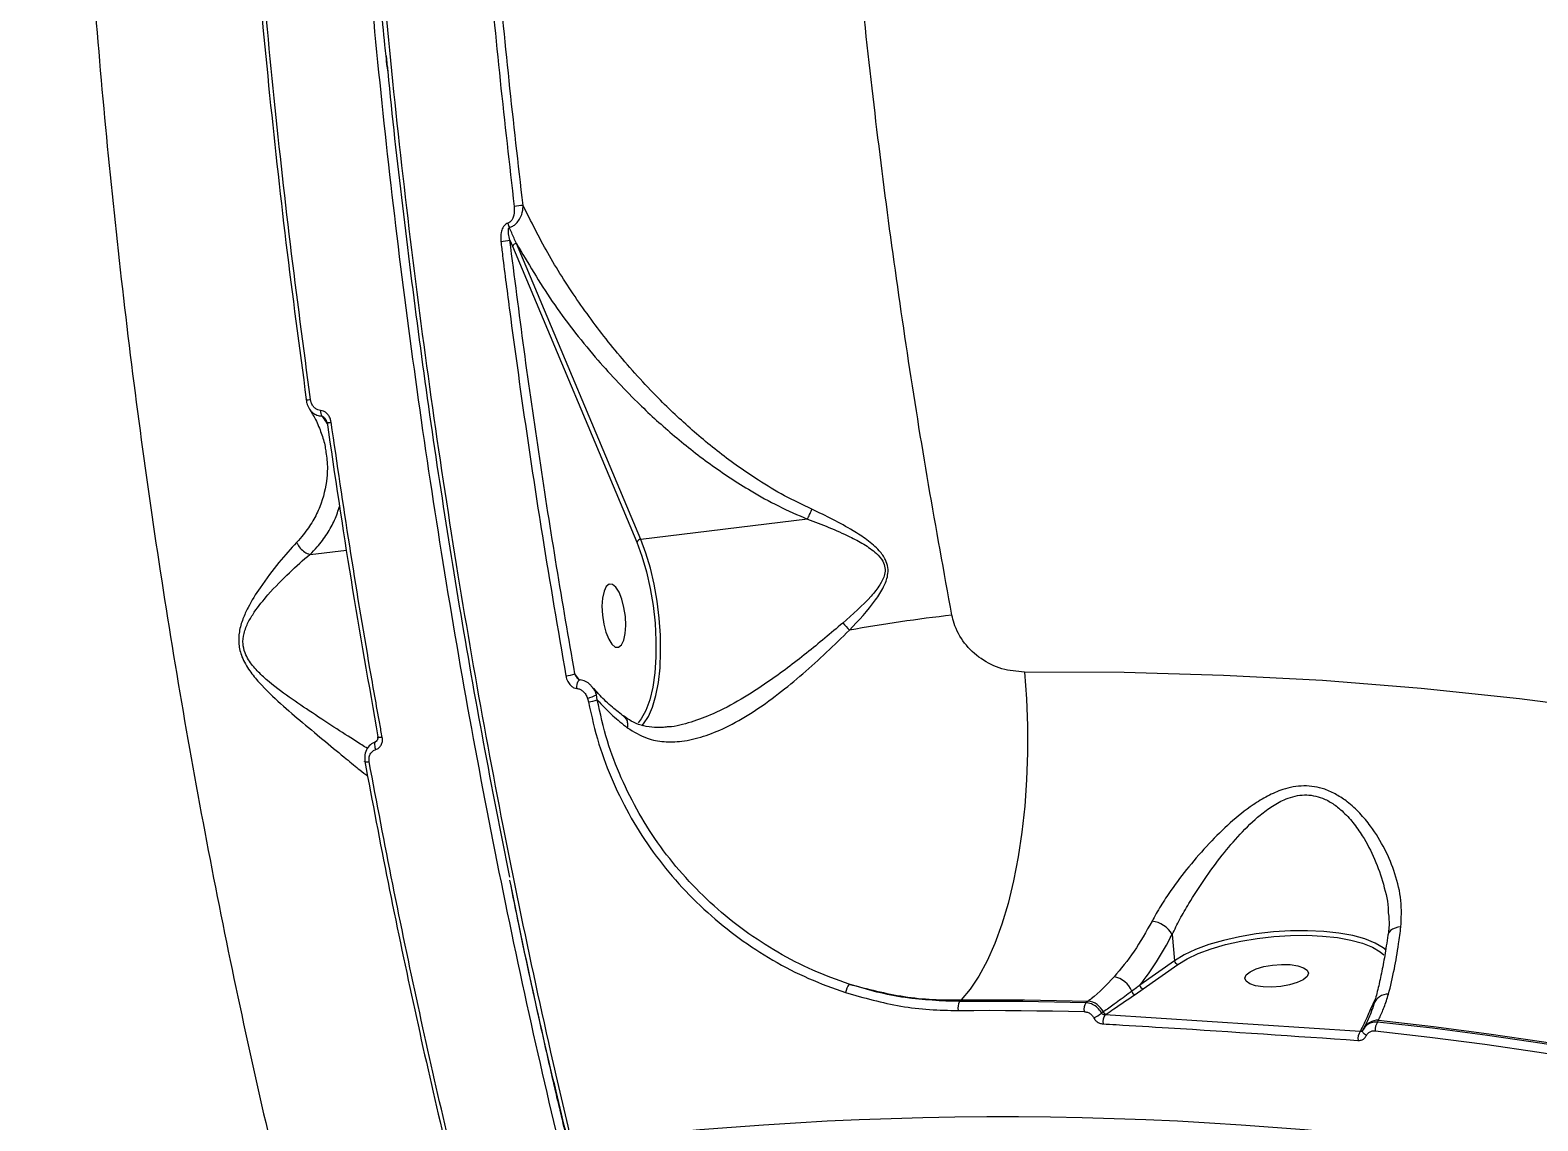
# Model space of a CAD drawing. Header units: millimetres. Extents: x -6879 to 7341, y -8047 to 7187.
# Drawn here: x -617.4 to -404.7, y 3575.2 to 3729 of the extents above; entities that cross this region are included whole.
import ezdxf

# ---------------------------------------------------------------- set-up
doc = ezdxf.new("R2010")
doc.units = ezdxf.units.MM
for name, color, linetype in [('DIKOM_ОБЪЕКТ', 7, 'Continuous'), ('DIKOM_РАЗМЕР_ЗОНА', 7, 'Continuous'), ('DIKOM_РАЗМЕР_ОБЪЕКТА', 7, 'Continuous')]:
    doc.layers.add(name, color=color, linetype=linetype)
doc.styles.add('style1', font='arial.ttf', dxfattribs={"width": 0.8})
doc.dimstyles.new('1-50', dxfattribs={"dimtxt": 300, "dimasz": 200, "dimexe": 100, "dimexo": 0, "dimgap": 100, "dimtad": 0, "dimdec": 0, "dimtxsty": 'style1', "dimcen": 0, "dimclrd": 7, "dimclre": 7, "dimadec": 1, "dimazin": 2, "dimtfac": 1, "dimtdec": 0, "dimtmove": 1, "dimatfit": 3, "dimfxl": 0, "dimlwd": 25, "dimlwe": 18, "dimarcsym": 0})

# ---------------------------------------------------------------- blocks, each defined once
blk = doc.blocks.new('*D20')
at = {"layer": 'Defpoints', "color": 0, "transparency": 16777216}
for p in [(-335.47, 4138.44), (-5198.79, -5966.88), (-1568.13, -5966.88)]:
    blk.add_point(p, dxfattribs=at)
at = {"layer": 'DIKOM_РАЗМЕР_ОБЪЕКТА', "color": 7, "lineweight": 18, "transparency": 16777216}
for p, q in [((-335.47, 4138.44), (-5298.79, 4138.44)), ((-1568.13, -5966.88), (-5298.79, -5966.88))]:
    blk.add_line(p, q, dxfattribs=at)
at = {"layer": 'DIKOM_РАЗМЕР_ОБЪЕКТА', "color": 7, "lineweight": 25, "transparency": 16777216}
for p, q in [((-5198.79, 3938.44), (-5198.79, -81.84)), ((-5198.79, -5766.88), (-5198.79, -1161.62))]:
    blk.add_line(p, q, dxfattribs=at)
at = {"layer": 'DIKOM_РАЗМЕР_ОБЪЕКТА', "color": 7, "transparency": 16777216}
for points in [[(-5232.12, 3938.44), (-5165.46, 3938.44), (-5198.79, 4138.44)], [(-5232.12, -5766.88), (-5165.46, -5766.88), (-5198.79, -5966.88)]]:
    blk.add_solid(points, dxfattribs=at)
at = {"layer": 'DIKOM_РАЗМЕР_ОБЪЕКТА', "color": 0, "transparency": 16777216, "insert": (-5198.79, -621.73), "char_height": 300, "attachment_point": 5, "rotation": 90, "style": 'style1'}
blk.add_mtext('10100', dxfattribs=at)
blk = doc.blocks.new('*D19')
at = {"layer": 'Defpoints', "color": 0, "transparency": 16777216}
for p in [(5624.04, 6094.27), (-4435.35, 2864.29), (5624.04, -2640.11)]:
    blk.add_point(p, dxfattribs=at)
at = {"layer": 'DIKOM_РАЗМЕР_ОБЪЕКТА', "color": 7, "lineweight": 18, "transparency": 16777216}
for p, q in [((-4435.35, 2864.29), (-4435.35, 6194.27)), ((5624.04, -2640.11), (5624.04, 6194.27))]:
    blk.add_line(p, q, dxfattribs=at)
at = {"layer": 'DIKOM_РАЗМЕР_ОБЪЕКТА', "color": 7, "lineweight": 25, "transparency": 16777216}
for p, q in [((-4235.35, 6094.27), (2113.67, 6094.27)), ((5424.04, 6094.27), (3193.46, 6094.27))]:
    blk.add_line(p, q, dxfattribs=at)
at = {"layer": 'DIKOM_РАЗМЕР_ОБЪЕКТА', "color": 7, "transparency": 16777216}
for points in [[(-4235.35, 6127.6), (-4235.35, 6060.94), (-4435.35, 6094.27)], [(5424.04, 6127.6), (5424.04, 6060.94), (5624.04, 6094.27)]]:
    blk.add_solid(points, dxfattribs=at)
at = {"layer": 'DIKOM_РАЗМЕР_ОБЪЕКТА', "color": 0, "transparency": 16777216, "insert": (2653.56, 6094.27), "char_height": 300, "attachment_point": 5, "style": 'style1'}
blk.add_mtext('10100', dxfattribs=at)
blk = doc.blocks.new('*D18')
at = {"layer": 'Defpoints', "color": 0, "transparency": 16777216}
for p in [(-342.29, 5666.7), (-6681.79, -8047.27), (-1651.48, -8047.27)]:
    blk.add_point(p, dxfattribs=at)
at = {"layer": 'DIKOM_РАЗМЕР_ЗОНА', "color": 7, "lineweight": 18, "transparency": 16777216}
for p, q in [((-342.29, 5666.7), (-6781.79, 5666.7)), ((-1651.48, -8047.27), (-6781.79, -8047.27))]:
    blk.add_line(p, q, dxfattribs=at)
at = {"layer": 'DIKOM_РАЗМЕР_ЗОНА', "color": 7, "lineweight": 25, "transparency": 16777216}
for p, q in [((-6681.79, 5466.7), (-6681.79, -340.84)), ((-6681.79, -7847.27), (-6681.79, -1420.62))]:
    blk.add_line(p, q, dxfattribs=at)
at = {"layer": 'DIKOM_РАЗМЕР_ЗОНА', "color": 7, "transparency": 16777216}
for points in [[(-6715.12, 5466.7), (-6648.46, 5466.7), (-6681.79, 5666.7)], [(-6715.12, -7847.27), (-6648.46, -7847.27), (-6681.79, -8047.27)]]:
    blk.add_solid(points, dxfattribs=at)
at = {"layer": 'DIKOM_РАЗМЕР_ЗОНА', "color": 0, "transparency": 16777216, "insert": (-6681.79, -880.73), "char_height": 300, "attachment_point": 5, "rotation": 90, "style": 'style1'}
blk.add_mtext('13700', dxfattribs=at)
blk = doc.blocks.new('*D17')
at = {"layer": 'Defpoints', "color": 0, "transparency": 16777216}
for p in [(-5935.35, 6990.27), (-5935.35, 998.27), (7340.79, -2830.86)]:
    blk.add_point(p, dxfattribs=at)
at = {"layer": 'DIKOM_РАЗМЕР_ЗОНА', "color": 7, "lineweight": 18, "transparency": 16777216}
for p, q in [((-5935.35, 998.27), (-5935.35, 7090.27)), ((7340.79, -2830.86), (7340.79, 7090.27))]:
    blk.add_line(p, q, dxfattribs=at)
at = {"layer": 'DIKOM_РАЗМЕР_ЗОНА', "color": 7, "lineweight": 25, "transparency": 16777216}
for p, q in [((-5735.35, 6990.27), (2016.67, 6990.27)), ((7140.79, 6990.27), (3096.46, 6990.27))]:
    blk.add_line(p, q, dxfattribs=at)
at = {"layer": 'DIKOM_РАЗМЕР_ЗОНА', "color": 7, "transparency": 16777216}
for points in [[(-5735.35, 7023.6), (-5735.35, 6956.94), (-5935.35, 6990.27)], [(7140.79, 7023.6), (7140.79, 6956.94), (7340.79, 6990.27)]]:
    blk.add_solid(points, dxfattribs=at)
at = {"layer": 'DIKOM_РАЗМЕР_ЗОНА', "color": 0, "transparency": 16777216, "insert": (2556.56, 6990.27), "char_height": 300, "attachment_point": 5, "style": 'style1'}
blk.add_mtext('13300', dxfattribs=at)

msp = doc.modelspace()

# ---------------------------------------------------------------- linework, layer by layer
at = {"layer": 'DIKOM_ОБЪЕКТ', "color": 7, "linetype": 'Continuous', "lineweight": 15}
for p, q in [((-566.95, 3723.28), (-567.14, 3725.37)), ((-549.71, 3699.37), (-549.36, 3698.54)), ((-549.36, 3698.54), (-531.82, 3656.8)), ((-531.25, 3657.18), (-548.79, 3698.92)), ((-507.74, 3660.03), (-531.25, 3657.18)), ((-577.91, 3655.04), (-572.77, 3655.66)), ((-539.88, 3637.33), (-540.54, 3638.23)), ((-539.89, 3637.35), (-539.87, 3637.35)), ((-538.75, 3634.75), (-538.62, 3634.26)), ((-537.39, 3634.56), (-537.51, 3635.27)), ((-456.26, 3601.45), (-455.93, 3597.75)), ((-455.93, 3597.75), (-460.82, 3594.3)), ((-460.34, 3593.78), (-455.45, 3597.23)), ((-461.5, 3592.99), (-460.34, 3593.78)), ((-486.26, 3591.98), (-486.06, 3592.21)), ((-468.12, 3592.05), (-468.44, 3591.82)), ((-427.96, 3591.63), (-428.33, 3590.82)), ((-427.62, 3592.32), (-427.96, 3591.63)), ((-465.98, 3590.52), (-466.23, 3590.34)), ((-465.74, 3590.09), (-465.56, 3590.21)), ((-429.73, 3587.76), (-465.74, 3590.09)), ((-427.28, 3589.1), (-427.16, 3589.34)), ((-429.71, 3587.81), (-429.73, 3587.76)), ((-429.27, 3588.13), (-429.34, 3587.98))]:
    msp.add_line(p, q, dxfattribs=at)
at = {"layer": 'DIKOM_ОБЪЕКТ', "color": 7, "linetype": 'Continuous', "lineweight": 15, "flags": 128}
for points in [[(-578.48, 3676.88), (-578.47, 3676.89), (-578.44, 3676.9)], [(-531.1, 3630.88), (-530.84, 3631.16), (-530.17, 3632.19), (-529.59, 3633.53), (-529.11, 3635.15), (-528.76, 3637.01), (-528.53, 3639.08), (-528.44, 3641.31), (-528.47, 3643.66), (-528.64, 3646.06), (-528.94, 3648.47), (-529.36, 3650.84), (-529.89, 3653.11), (-530.53, 3655.24), (-531.25, 3657.18)], [(-531.82, 3656.8), (-531.08, 3654.81), (-530.44, 3652.61), (-529.91, 3650.27), (-529.5, 3647.83), (-529.23, 3645.36), (-529.1, 3642.92), (-529.11, 3640.56), (-529.26, 3638.34), (-529.56, 3636.31), (-529.98, 3634.53), (-530.53, 3633.03), (-531.19, 3631.86), (-531.63, 3631.32)], [(-535.24, 3650.82), (-535.71, 3650.84), (-536.11, 3650.51), (-536.43, 3649.85), (-536.64, 3648.9), (-536.72, 3647.76), (-536.66, 3646.5), (-536.47, 3645.24), (-536.16, 3644.07), (-535.77, 3643.09), (-535.31, 3642.38), (-534.84, 3641.99), (-534.38, 3641.97), (-533.97, 3642.3), (-533.65, 3642.96), (-533.44, 3643.91), (-533.37, 3645.05), (-533.42, 3646.31), (-533.61, 3647.57), (-533.92, 3648.74), (-534.31, 3649.72), (-534.77, 3650.43), (-535.24, 3650.82)], [(-477.1, 3638.47), (-476.82, 3634.7), (-476.68, 3630.9), (-476.68, 3627.08), (-476.81, 3623.28), (-477.07, 3619.54), (-477.47, 3615.9), (-478, 3612.38), (-478.65, 3609.02), (-479.42, 3605.84), (-480.3, 3602.88), (-481.29, 3600.17), (-482.37, 3597.72), (-483.53, 3595.57), (-484.76, 3593.73), (-486.06, 3592.21)], [(-285.74, 3606.08), (-298.84, 3610.61), (-312.06, 3614.82), (-325.39, 3618.68), (-338.82, 3622.21), (-352.34, 3625.39), (-365.95, 3628.23), (-379.65, 3630.73), (-393.41, 3632.88), (-407.24, 3634.68), (-421.13, 3636.14), (-435.06, 3637.25), (-449.04, 3638), (-463.06, 3638.41), (-477.1, 3638.47)], [(-540.26, 3636.15), (-540.25, 3636.44), (-540.22, 3636.71), (-540.16, 3636.96), (-540.08, 3637.16), (-539.99, 3637.29), (-539.89, 3637.35), (-539.89, 3637.35)], [(-537.9, 3636.15), (-537.87, 3636.11), (-537.86, 3636.11)], [(-568.38, 3629.27), (-568.37, 3629.3), (-568.32, 3629.34)], [(-567.72, 3629.24), (-567.89, 3629.22), (-568.05, 3629.21), (-568.18, 3629.21), (-568.28, 3629.22), (-568.35, 3629.24), (-568.38, 3629.27), (-568.38, 3629.27)], [(-568.63, 3627.54), (-568.7, 3627.78), (-568.74, 3628.01), (-568.76, 3628.22), (-568.75, 3628.41), (-568.71, 3628.56), (-568.66, 3628.67), (-568.58, 3628.71)], [(-569.57, 3625.79), (-569.73, 3625.77), (-569.88, 3625.76), (-570.01, 3625.76), (-570.11, 3625.77), (-570.18, 3625.78), (-570.22, 3625.81), (-570.22, 3625.84), (-570.19, 3625.87)], [(-426.05, 3599.22), (-426.49, 3599.58), (-427.63, 3600.24), (-429.07, 3600.81), (-430.79, 3601.28), (-432.74, 3601.63), (-434.88, 3601.87), (-437.17, 3601.97), (-439.56, 3601.95), (-441.99, 3601.8), (-444.41, 3601.52), (-446.77, 3601.13), (-449.01, 3600.62), (-451.09, 3600.02), (-452.97, 3599.33), (-454.59, 3598.57), (-455.93, 3597.75)], [(-423.99, 3602.52), (-424.42, 3602.47), (-424.81, 3602.36), (-425.16, 3602.2), (-425.44, 3602), (-425.65, 3601.77), (-425.78, 3601.51), (-425.82, 3601.37)], [(-455.45, 3597.23), (-454.15, 3598.02), (-452.58, 3598.76), (-450.76, 3599.43), (-448.74, 3600.02), (-446.57, 3600.51), (-444.28, 3600.89), (-441.93, 3601.16), (-439.58, 3601.3), (-437.26, 3601.33), (-435.04, 3601.22), (-432.96, 3601), (-431.07, 3600.66), (-429.41, 3600.2), (-428.01, 3599.65), (-426.91, 3599.01), (-426.39, 3598.58)], [(-443.42, 3594.06), (-444.49, 3594.22), (-445.31, 3594.49), (-445.83, 3594.86), (-446, 3595.29), (-445.81, 3595.74), (-445.27, 3596.19), (-444.43, 3596.59), (-443.35, 3596.91), (-442.12, 3597.13), (-440.84, 3597.23), (-439.62, 3597.19), (-438.55, 3597.03), (-437.73, 3596.76), (-437.21, 3596.39), (-437.04, 3595.97), (-437.23, 3595.51), (-437.77, 3595.06), (-438.61, 3594.66), (-439.69, 3594.34), (-440.92, 3594.12), (-442.2, 3594.02), (-443.42, 3594.06)], [(-468.44, 3591.82), (-470.67, 3591.87), (-472.89, 3591.92), (-475.12, 3591.95), (-477.34, 3591.98), (-479.57, 3591.99), (-481.8, 3592), (-484.03, 3591.99), (-486.26, 3591.98)], [(-486.06, 3592.21), (-483.82, 3592.22), (-481.57, 3592.23), (-479.33, 3592.22), (-477.08, 3592.21), (-474.84, 3592.18), (-472.6, 3592.15), (-470.36, 3592.11), (-468.12, 3592.05)], [(-486.47, 3590.73), (-484.25, 3590.74), (-482.02, 3590.75), (-479.8, 3590.74), (-477.58, 3590.73), (-475.36, 3590.7), (-473.13, 3590.67), (-470.91, 3590.62), (-468.69, 3590.57)], [(-365.87, 3578.7), (-373.46, 3580.41), (-381.07, 3582), (-388.71, 3583.48), (-396.38, 3584.84), (-404.07, 3586.08), (-411.79, 3587.2), (-419.53, 3588.21), (-427.28, 3589.1)], [(-427.16, 3589.34), (-419.37, 3588.45), (-411.59, 3587.44), (-403.83, 3586.32), (-396.1, 3585.07), (-388.4, 3583.7), (-380.72, 3582.22), (-373.06, 3580.62), (-365.44, 3578.9)], [(-428.86, 3587.19), (-429, 3587.27), (-429.12, 3587.37), (-429.22, 3587.47), (-429.3, 3587.57), (-429.36, 3587.66), (-429.39, 3587.76), (-429.39, 3587.84), (-429.37, 3587.92)], [(-427.63, 3587.85), (-419.89, 3586.97), (-412.17, 3585.97), (-404.47, 3584.84), (-396.8, 3583.61), (-389.14, 3582.25), (-381.52, 3580.78), (-373.92, 3579.19), (-366.35, 3577.48)]]:
    msp.add_lwpolyline(points, dxfattribs=at)
at = {"layer": 'DIKOM_ОБЪЕКТ', "color": 7, "linetype": 'Continuous', "lineweight": 15}
for centre, radius, start, end in [((-536.02, 3597.77), 107.17, 96.3338, 97.0082), ((-547.62, 3702.36), 2.46, 193.8979, 208.8407), ((-567.49, 3836.37), 138.15, 276.8619, 277.3986), ((-548.74, 3698.24), 0.685, 94.3829, 154.0377), ((-578.32, 3679.19), 2.32, 266.1299, 282.0995), ((-574.74, 3675.29), 1.68, 177.8532, 205.2619), ((-575.36, 3675.39), 1.74, 262.8843, 284.2314), ((-531.2, 3656.5), 0.685, 94.3808, 154.0399), ((-457.45, 3391.63), 256.61, 96.6899, 99.9535), ((-485.1, 3660.92), 23.5, 221.3879, 224.7311), ((-542.2, 3642.29), 4.39, 275.096, 292.1698), ((-539.07, 3635.11), 1.57, 5.6145, 39.3635), ((-540.99, 3641.91), 7.5, 287.3597, 297.6199), ((-539.08, 3638.82), 4.58, 275.8523, 291.7229), ((-459.64, 3599.43), 3.94, 30.8856, 82.3101), ((-455.35, 3597.8), 0.578, 185.1592, 260.2289), ((-464.96, 3592.26), 3.23, 21.4225, 81.3173), ((-499.63, 3592.77), 2.77, 142.9441, 170.2212), ((-461.39, 3593.56), 0.58, 192.4403, 259.0105), ((-460.24, 3594.35), 0.578, 185.1884, 260.198), ((-425.83, 3590.92), 2.1, 87.5774, 160.8099), ((-484.75, 3591.08), 1.75, 149.1027, 191.5027), ((-466.96, 3590.87), 1.76, 147.3032, 189.7484), ((-468.48, 3589.29), 2.79, 26.2161, 82.5794), ((-428.34, 3591.31), 0.486, 271.1422, 305.7799), ((-470.14, 3595.84), 6.75, 294.5004, 305.3931), ((-464.22, 3589.09), 1.82, 146.5833, 187.8875), ((-465.48, 3590.77), 0.56, 206.1799, 260.877), ((-427.26, 3587.08), 2.27, 87.5809, 152.3582), ((-425.85, 3588.03), 1.79, 143.3361, 185.6355), ((-428.33, 3586.75), 1.73, 144.1019, 187.8687), ((-429.71, 3588.26), 0.454, 269.6147, 332.4366), ((-480.26, 3080.5), 495.21, 63.7507, 97.0349)]:
    msp.add_arc(centre, radius, start, end, dxfattribs=at)
for points, knots in [([(-489.08, 4127.55), (-490.59, 4126.66), (-494.65, 4124.25), (-501.09, 4119.29), (-508.29, 4112.38), (-515.29, 4104.17), (-522.04, 4094.64), (-528.51, 4083.81), (-534.57, 4071.9), (-540.2, 4058.98), (-545.4, 4045.14), (-550.25, 4030.15), (-554.73, 4014.02), (-558.81, 3996.78), (-562.4, 3978.8), (-565.49, 3960.16), (-568.1, 3940.97), (-570.27, 3920.89), (-571.98, 3899.98), (-573.2, 3878.27), (-573.9, 3856.51), (-574.11, 3834.8), (-573.87, 3813.23), (-573.18, 3791.2), (-572.02, 3768.75), (-570.39, 3745.95), (-568.3, 3722.98), (-565.74, 3699.93), (-562.71, 3676.84), (-559.21, 3653.67), (-555.22, 3630.47), (-550.74, 3607.33), (-545.89, 3584.77), (-540.67, 3562.84), (-535.12, 3541.59), (-529.16, 3520.69), (-522.79, 3500.2), (-516.01, 3480.25), (-509.41, 3462.33), (-504.99, 3451.4), (-503.03, 3446.56)], [0, 0, 0, 0, 0.015652, 0.042167, 0.068704, 0.09522, 0.122506, 0.149814, 0.177101, 0.203617, 0.230153, 0.256669, 0.283955, 0.311264, 0.33855, 0.365066, 0.391602, 0.418118, 0.445404, 0.472713, 0.499999, 0.52556, 0.55114, 0.576701, 0.602949, 0.629218, 0.655467, 0.681983, 0.708519, 0.735035, 0.762321, 0.78963, 0.816916, 0.843432, 0.869969, 0.896485, 0.923771, 0.951079, 0.978366, 1, 1, 1, 1]), ([(-486.98, 4127.96), (-487.92, 4127.43), (-490.17, 4126.19), (-493.64, 4123.87), (-497.39, 4121.07), (-501.06, 4117.96), (-504.66, 4114.56), (-508.18, 4110.88), (-511.62, 4106.9), (-514.98, 4102.63), (-518.28, 4098.06), (-521.49, 4093.21), (-524.64, 4088.06), (-527.71, 4082.61), (-530.71, 4076.86), (-533.63, 4070.83), (-536.46, 4064.55), (-539.19, 4058.03), (-541.81, 4051.28), (-544.33, 4044.3), (-546.74, 4037.09), (-549.05, 4029.65), (-551.27, 4021.97), (-553.38, 4014.05), (-555.4, 4005.89), (-557.31, 3997.49), (-559.13, 3988.85), (-560.85, 3979.97), (-562.45, 3970.9), (-563.95, 3961.67), (-565.32, 3952.29), (-566.58, 3942.77), (-567.72, 3933.11), (-568.75, 3923.29), (-569.66, 3913.32), (-570.46, 3903.19), (-571.14, 3892.91), (-571.71, 3882.46), (-572.16, 3871.85), (-572.5, 3861.08), (-572.72, 3850.19), (-572.82, 3839.23), (-572.81, 3828.23), (-572.68, 3817.18), (-572.43, 3806.09), (-572.06, 3794.94), (-571.58, 3783.75), (-570.98, 3772.49), (-570.26, 3761.18), (-569.42, 3749.81), (-568.46, 3738.36), (-567.68, 3729.7), (-567.17, 3724.85), (-567.07, 3723.84)], [0, 0, 0, 0, 0.014666, 0.034807, 0.054896, 0.0749, 0.094844, 0.114748, 0.13463, 0.154512, 0.17441, 0.194341, 0.214326, 0.234387, 0.254544, 0.274791, 0.295005, 0.315096, 0.335102, 0.355045, 0.374947, 0.394832, 0.414721, 0.434631, 0.454584, 0.474602, 0.494707, 0.514918, 0.535129, 0.555234, 0.575245, 0.595187, 0.615083, 0.634954, 0.654824, 0.67471, 0.694634, 0.714616, 0.73468, 0.754849, 0.775058, 0.795186, 0.815216, 0.835169, 0.855069, 0.874939, 0.894801, 0.914675, 0.93458, 0.954538, 0.974571, 0.994702, 1, 1, 1, 1]), ([(-540.91, 3571.98), (-541.92, 3576.26), (-544.64, 3587.79), (-548.75, 3606.91), (-553.12, 3629.37), (-557.1, 3652.34), (-560.67, 3675.73), (-563.8, 3699.48), (-566.43, 3723.06), (-568.56, 3746.4), (-570.2, 3769.43), (-571.37, 3792.53), (-572.07, 3815.61), (-572.26, 3838.59), (-571.94, 3860.96), (-571.14, 3882.67), (-569.87, 3903.67), (-568.11, 3924.3), (-565.84, 3944.46), (-563.07, 3964.08), (-559.85, 3982.73), (-556.21, 4000.36), (-552.17, 4016.95), (-547.67, 4032.78), (-542.7, 4047.76), (-537.28, 4061.81), (-531.52, 4074.62), (-525.44, 4086.18), (-519.09, 4096.51), (-512.36, 4105.75), (-505.25, 4113.87), (-497.78, 4120.71), (-491.56, 4125.38), (-487.78, 4127.37), (-486.65, 4127.96)], [0, 0, 0, 0, 0.018757, 0.050533, 0.082334, 0.11411, 0.146809, 0.179535, 0.212234, 0.24401, 0.27581, 0.307586, 0.340285, 0.373011, 0.40571, 0.437486, 0.469287, 0.501063, 0.533762, 0.566487, 0.599186, 0.630962, 0.662763, 0.694539, 0.727238, 0.759964, 0.792663, 0.824439, 0.856239, 0.888015, 0.920714, 0.95344, 0.986139, 1, 1, 1, 1]), ([(-487.34, 3646.49), (-488.46, 3652.62), (-490.71, 3664.88), (-493.67, 3683.46), (-496.34, 3702.12), (-498.69, 3721.07), (-500.73, 3740.29), (-502.42, 3759.73), (-503.74, 3779.06), (-504.72, 3798.89), (-505.29, 3819.14), (-505.42, 3839.75), (-505.1, 3860.02), (-504.31, 3879.86), (-503.07, 3899.17), (-501.39, 3917.87), (-499.25, 3935.91), (-496.67, 3953.28), (-493.66, 3969.95), (-490.23, 3985.84), (-486.41, 4000.88), (-482.2, 4015), (-477.6, 4028.15), (-472.64, 4040.35), (-467.32, 4051.57), (-461.67, 4061.76), (-455.73, 4070.86), (-449.37, 4079), (-442.62, 4086.06), (-435.46, 4091.97), (-428.04, 4096.6), (-420.37, 4099.85), (-413.72, 4101.68), (-409.58, 4101.89), (-408.12, 4101.97)], [0, 0, 0, 0, 0.0281996, 0.0564331, 0.0846664, 0.112866, 0.142222, 0.1716163, 0.2010104, 0.2303663, 0.2626723, 0.2950808, 0.3275414, 0.3600018, 0.3924097, 0.4247154, 0.4569139, 0.4892149, 0.5215674, 0.5539196, 0.5862201, 0.6184185, 0.6505405, 0.6827638, 0.7150389, 0.747314, 0.779537, 0.8116588, 0.8455829, 0.879537, 0.913461, 0.9474975, 0.9815643, 1, 1, 1, 1]), ([(-552.79, 4066.94), (-554.91, 4064.42), (-559.16, 4059.35), (-565.17, 4050.34), (-570.92, 4040.32), (-576.34, 4029.25), (-581.42, 4017.2), (-586.15, 4004.2), (-590.49, 3990.24), (-594.46, 3975.38), (-598.05, 3959.66), (-601.24, 3943.17), (-604.02, 3925.97), (-606.37, 3908.1), (-608.28, 3889.6), (-609.75, 3870.49), (-610.8, 3850.85), (-611.41, 3830.77), (-611.58, 3810.34), (-611.3, 3789.61), (-610.57, 3768.61), (-609.41, 3747.38), (-607.8, 3726), (-605.78, 3704.57), (-603.34, 3683.19), (-600.49, 3661.9), (-597.22, 3640.75), (-593.55, 3619.76), (-589.5, 3599.02), (-585.09, 3578.63), (-580.33, 3558.66), (-575.62, 3540.66), (-571.06, 3524.49), (-568.13, 3514.95), (-566.67, 3510.18)], [0, 0, 0, 0, 0.031557, 0.063213, 0.09492, 0.126627, 0.158283, 0.18984, 0.221397, 0.253054, 0.284762, 0.31647, 0.348127, 0.379685, 0.411265, 0.442944, 0.474674, 0.506404, 0.538084, 0.569664, 0.601295, 0.633026, 0.664807, 0.696588, 0.728319, 0.75995, 0.791659, 0.823468, 0.855327, 0.887186, 0.918995, 0.950705, 0.975353, 1, 1, 1, 1]), ([(-555.38, 3774.78), (-555.01, 3768.94), (-554.28, 3757.27), (-552.83, 3739.62), (-551.14, 3721.9), (-549.78, 3710.06), (-549.1, 3704.14)], [0, 0, 0, 0, 0.2491, 0.4982, 0.7491, 1, 1, 1, 1]), ([(-547.85, 3704.28), (-548.52, 3710.15), (-549.87, 3721.88), (-551.56, 3739.52), (-553.01, 3757.17), (-553.74, 3768.9), (-554.11, 3774.77)], [0, 0, 0, 0, 0.2491, 0.4982, 0.7491, 1, 1, 1, 1]), ([(-587.32, 3764.89), (-586.82, 3757.62), (-585.83, 3743.09), (-583.8, 3721.09), (-581.39, 3699), (-579.42, 3684.27), (-578.44, 3676.9)], [0, 0, 0, 0, 0.248597, 0.497193, 0.748597, 1, 1, 1, 1]), ([(-577.84, 3676.93), (-578.81, 3684.23), (-580.76, 3698.83), (-583.17, 3720.89), (-585.23, 3743.02), (-586.24, 3757.75), (-586.74, 3765.11)], [0, 0, 0, 0, 0.248596, 0.497193, 0.748597, 1, 1, 1, 1]), ([(-567, 3723.82), (-566.98, 3723.6), (-566.39, 3717.08), (-564.9, 3704.23), (-562.56, 3685.32), (-559.87, 3666.48), (-556.86, 3647.54), (-553.53, 3628.51), (-551.03, 3615.85), (-549.78, 3609.52)], [0, 0, 0, 0, 0.005775, 0.169477, 0.333348, 0.497219, 0.660921, 0.830367, 1, 1, 1, 1]), ([(-549.1, 3704.14), (-549.08, 3703.73), (-549.06, 3703.12), (-549.3, 3702.4), (-549.56, 3702.02), (-549.82, 3701.84), (-549.96, 3701.79), (-550.01, 3701.77)], [0, 0, 0, 0, 0.438527, 0.648658, 0.819228, 0.945144, 1, 1, 1, 1]), ([(-549.78, 3701.18), (-549.7, 3701.2), (-549.45, 3701.27), (-549.02, 3701.52), (-548.52, 3702.02), (-548.06, 3702.83), (-547.86, 3703.63), (-547.85, 3704.15), (-547.85, 3704.28)], [0, 0, 0, 0, 0.063507, 0.205954, 0.386746, 0.593832, 0.897749, 1, 1, 1, 1]), ([(-507.1, 3661.43), (-508.4, 3662.05), (-511, 3663.28), (-515.4, 3665.93), (-520.22, 3669.35), (-525.28, 3673.65), (-530.46, 3678.73), (-535.53, 3684.51), (-540.34, 3691), (-544.5, 3697.55), (-546.73, 3702.04), (-547.85, 3704.28)], [0, 0, 0, 0, 0.066131, 0.132302, 0.238335, 0.34473, 0.450976, 0.593956, 0.729224, 0.864722, 1, 1, 1, 1]), ([(-550.01, 3701.77), (-550.06, 3701.75), (-550.22, 3701.7), (-550.48, 3701.49), (-550.77, 3701.08), (-551.03, 3700.3), (-551.01, 3699.64), (-550.99, 3699.21)], [0, 0, 0, 0, 0.055452, 0.178376, 0.349495, 0.572886, 1, 1, 1, 1]), ([(-549.71, 3699.37), (-549.78, 3699.68), (-549.89, 3700.13), (-549.93, 3700.68), (-549.9, 3700.97), (-549.85, 3701.12), (-549.79, 3701.16), (-549.78, 3701.18)], [0, 0, 0, 0, 0.493892, 0.730806, 0.885465, 0.970072, 1, 1, 1, 1]), ([(-548.79, 3698.92), (-548.9, 3699.17), (-549.23, 3699.92), (-549.56, 3700.67), (-549.78, 3701.18)], [0, 0, 0, 0, 0.3320354, 1, 1, 1, 1]), ([(-540.54, 3638.23), (-541.41, 3643.27), (-543.16, 3653.34), (-545.53, 3668.6), (-547.75, 3683.94), (-549.05, 3694.23), (-549.71, 3699.37)], [0, 0, 0, 0, 0.249314, 0.498629, 0.749315, 1, 1, 1, 1]), ([(-550.99, 3699.21), (-550.91, 3698.55), (-550.5, 3695.24), (-549.4, 3686.64), (-547.56, 3673.43), (-544.96, 3656.28), (-542.94, 3644.49), (-541.81, 3637.92)], [0, 0, 0, 0, 0.032157, 0.160792, 0.418283, 0.675775, 1, 1, 1, 1]), ([(-548.79, 3698.92), (-547.17, 3696.18), (-543.94, 3690.69), (-538.11, 3683.21), (-532.34, 3677), (-526.88, 3671.98), (-521.55, 3667.76), (-516.47, 3664.41), (-511.84, 3661.83), (-509.11, 3660.63), (-507.74, 3660.03)], [0, 0, 0, 0, 0.180142, 0.360268, 0.513484, 0.627815, 0.742325, 0.856428, 0.928234, 1, 1, 1, 1]), ([(-578.44, 3676.89), (-578.43, 3676.72), (-578.39, 3676.27), (-578.16, 3675.88), (-578.02, 3675.64)], [0, 0, 0, 0, 0.38298, 1, 1, 1, 1]), ([(-576.42, 3675.35), (-576.56, 3675.37), (-576.83, 3675.41), (-577.21, 3675.66), (-577.53, 3676.02), (-577.75, 3676.46), (-577.81, 3676.79), (-577.84, 3676.93)], [0, 0, 0, 0, 0.188943, 0.377464, 0.579182, 0.816447, 1, 1, 1, 1]), ([(-578.04, 3675.64), (-577.72, 3675.12), (-577.02, 3673.95), (-576.29, 3672.16), (-575.81, 3670.62), (-575.71, 3669.74), (-575.68, 3669.48)], [0, 0, 0, 0, 0.248959, 0.556575, 0.8695, 1, 1, 1, 1]), ([(-578.02, 3675.64), (-578.01, 3675.61), (-577.9, 3675.37), (-577.52, 3675.02), (-576.94, 3674.66), (-576.49, 3674.6), (-576.26, 3674.58)], [0, 0, 0, 0, 0.046283, 0.368688, 0.680235, 1, 1, 1, 1]), ([(-574.93, 3673.7), (-574.96, 3673.85), (-575.03, 3674.19), (-575.26, 3674.65), (-575.6, 3675.04), (-575.99, 3675.29), (-576.28, 3675.33), (-576.42, 3675.35)], [0, 0, 0, 0, 0.182542, 0.423786, 0.627437, 0.813421, 1, 1, 1, 1]), ([(-576.26, 3674.58), (-576.23, 3674.57), (-576.17, 3674.56), (-576.06, 3674.5), (-575.93, 3674.39), (-575.84, 3674.28), (-575.8, 3674.23)], [0, 0, 0, 0, 0.161838, 0.280956, 0.626805, 1, 1, 1, 1]), ([(-576.26, 3674.58), (-576.2, 3674.5), (-575.94, 3674.14), (-575.69, 3673.78), (-575.48, 3673.49)], [0, 0, 0, 0, 0.212386, 1, 1, 1, 1]), ([(-575.8, 3674.23), (-575.79, 3674.21), (-575.72, 3674.14), (-575.63, 3673.94), (-575.6, 3673.75), (-575.58, 3673.66)], [0, 0, 0, 0, 0.080759, 0.538145, 1, 1, 1, 1]), ([(-575.51, 3673.69), (-574.42, 3666.26), (-572.23, 3651.38), (-569.62, 3636.69), (-568.32, 3629.34)], [0, 0, 0, 0, 0.499273, 1, 1, 1, 1]), ([(-567.72, 3629.24), (-567.84, 3629.89), (-568.43, 3633.13), (-570.01, 3642.11), (-572.37, 3656.27), (-574.08, 3667.89), (-574.93, 3673.7)], [0, 0, 0, 0, 0.044141, 0.220713, 0.610012, 1, 1, 1, 1]), ([(-575.7, 3669.45), (-575.63, 3669.09), (-575.42, 3667.89), (-575.5, 3665.3), (-576.16, 3662.4), (-577.47, 3659.76), (-578.6, 3658.09), (-579.48, 3657.12), (-579.8, 3656.76)], [0, 0, 0, 0, 0.07877, 0.269878, 0.583979, 0.745206, 0.906405, 1, 1, 1, 1]), ([(-577.91, 3655.04), (-577.57, 3655.39), (-576.65, 3656.34), (-575.45, 3657.96), (-574.37, 3659.9), (-573.94, 3661.24), (-573.72, 3661.91)], [0, 0, 0, 0, 0.16557, 0.443366, 0.721212, 1, 1, 1, 1]), ([(-507.73, 3660.04), (-507.63, 3660.24), (-507.45, 3660.62), (-507.22, 3661.13), (-507.11, 3661.39), (-507.1, 3661.43)], [0, 0, 0, 0, 0.499504, 0.9205339, 1, 1, 1, 1]), ([(-501.8, 3644.38), (-500.5, 3645.76), (-498.71, 3647.66), (-496.99, 3650.31), (-496.37, 3651.88), (-496.32, 3653.22), (-496.71, 3654.45), (-497.72, 3655.8), (-499.31, 3657.15), (-502.45, 3659.19), (-505.12, 3660.48), (-507.1, 3661.43)], [0, 0, 0, 0, 0.231113, 0.319665, 0.391404, 0.436693, 0.482222, 0.545665, 0.639717, 0.734233, 1, 1, 1, 1]), ([(-507.74, 3660.03), (-507.74, 3660.03), (-507.74, 3660.03), (-507.73, 3660.03), (-507.73, 3660.04), (-507.73, 3660.04)], [0, 0, 0, 0, 0.385933, 0.787332, 1, 1, 1, 1]), ([(-507.73, 3660.04), (-507.73, 3660.04), (-505.7, 3659.3), (-503, 3658.22), (-499.77, 3656.54), (-498.16, 3655.42), (-497.11, 3654.26), (-496.72, 3653.18), (-496.83, 3651.98), (-497.54, 3650.61), (-499.45, 3648.27), (-501.35, 3646.6), (-502.74, 3645.38)], [0, 0, 0, 0, 0.000312, 0.274214, 0.369142, 0.463543, 0.523542, 0.564864, 0.60618, 0.674723, 0.763017, 1, 1, 1, 1]), ([(-579.8, 3656.76), (-580.62, 3655.85), (-582.27, 3654.01), (-584.69, 3650.84), (-586.44, 3648.08), (-587.42, 3645.97), (-587.94, 3644.25), (-588.04, 3642.4), (-587.55, 3640.45), (-586.48, 3638.63), (-584.61, 3636.38), (-582.02, 3633.94), (-578.81, 3631.2), (-575.64, 3628.57), (-572.95, 3626.35), (-570.96, 3624.71), (-570.14, 3624.07), (-569.79, 3623.8)], [0, 0, 0, 0, 0.105073, 0.212542, 0.28426, 0.320635, 0.357874, 0.390832, 0.42412, 0.465617, 0.505479, 0.589437, 0.675322, 0.770659, 0.867928, 0.944301, 1, 1, 1, 1]), ([(-569.81, 3627.68), (-570.34, 3628.01), (-571.73, 3628.89), (-574.51, 3630.67), (-577.83, 3632.87), (-581.24, 3635.14), (-583.93, 3637.21), (-585.88, 3639.14), (-586.93, 3640.62), (-587.29, 3641.81), (-587.41, 3642.84), (-587.27, 3644.04), (-586.65, 3645.53), (-585.5, 3647.38), (-583.52, 3649.8), (-580.79, 3652.57), (-578.87, 3654.3), (-577.93, 3655.04), (-577.93, 3655.04)], [0, 0, 0, 0, 0.064302, 0.170844, 0.277472, 0.370239, 0.462743, 0.504584, 0.546413, 0.573802, 0.578839, 0.611264, 0.649451, 0.687897, 0.765529, 0.88271, 0.999881, 1, 1, 1, 1]), ([(-579.8, 3656.76), (-579.78, 3656.72), (-579.66, 3656.43), (-579.32, 3655.92), (-578.68, 3655.34), (-578.18, 3655.14), (-577.93, 3655.04)], [0, 0, 0, 0, 0.056241, 0.368548, 0.684277, 1, 1, 1, 1]), ([(-577.93, 3655.04), (-577.92, 3655.04), (-577.92, 3655.04), (-577.92, 3655.04), (-577.92, 3655.04), (-577.91, 3655.04)], [0, 0, 0, 0, 0.3087744, 0.7100935, 1, 1, 1, 1]), ([(-477.1, 3638.47), (-478.17, 3638.55), (-480.29, 3638.73), (-483.27, 3640.2), (-485.66, 3642.41), (-486.92, 3644.7), (-487.25, 3646.1), (-487.34, 3646.49)], [0, 0, 0, 0, 0.2385197, 0.4713384, 0.6968019, 0.9159919, 1, 1, 1, 1]), ([(-533.14, 3630.61), (-532.23, 3630.04), (-530.63, 3629.05), (-527.98, 3628.58), (-525.33, 3628.64), (-522.41, 3629.31), (-519.07, 3630.66), (-515.51, 3632.7), (-511.86, 3635.31), (-508.36, 3638.2), (-505.02, 3641.23), (-502.87, 3643.33), (-501.8, 3644.38)], [0, 0, 0, 0, 0.104489, 0.183385, 0.262338, 0.355836, 0.44942, 0.563193, 0.677078, 0.784505, 0.892406, 1, 1, 1, 1]), ([(-502.74, 3645.38), (-504.43, 3643.95), (-507.86, 3641.06), (-512.69, 3637.4), (-517.11, 3634.54), (-520.76, 3632.61), (-524.17, 3631.35), (-526.29, 3630.76), (-527.32, 3630.72), (-527.33, 3630.72)], [0, 0, 0, 0, 0.218196, 0.442014, 0.594217, 0.74985, 0.872598, 0.998395, 1, 1, 1, 1]), ([(-541.81, 3637.92), (-541.79, 3637.85), (-541.73, 3637.52), (-541.51, 3637), (-541.1, 3636.52), (-540.68, 3636.23), (-540.4, 3636.18), (-540.26, 3636.15)], [0, 0, 0, 0, 0.084362, 0.40265, 0.651807, 0.825529, 1, 1, 1, 1]), ([(-540.2, 3637.62), (-540.22, 3637.65), (-540.35, 3637.8), (-540.45, 3638.01), (-540.52, 3638.19), (-540.54, 3638.23)], [0, 0, 0, 0, 0.136416, 0.815552, 1, 1, 1, 1]), ([(-540.26, 3636.15), (-540.12, 3636.13), (-539.83, 3636.07), (-539.39, 3635.77), (-539, 3635.33), (-538.83, 3634.94), (-538.75, 3634.75)], [0, 0, 0, 0, 0.209654, 0.418118, 0.729873, 1, 1, 1, 1]), ([(-539.87, 3637.35), (-539.87, 3637.35), (-539.87, 3637.35), (-539.87, 3637.35), (-539.91, 3637.36), (-539.97, 3637.39), (-540.06, 3637.45), (-540.14, 3637.53), (-540.19, 3637.6), (-540.2, 3637.62)], [0, 0, 0, 0, 0.134237, 0.230791, 0.332074, 0.456765, 0.611063, 0.87543, 1, 1, 1, 1]), ([(-538.12, 3636.36), (-538.2, 3636.47), (-538.44, 3636.79), (-539.01, 3637.14), (-539.55, 3637.36), (-539.84, 3637.34), (-539.87, 3637.34)], [0, 0, 0, 0, 0.1833609, 0.5804702, 0.952957, 1, 1, 1, 1]), ([(-537.92, 3636.12), (-537.97, 3636.18), (-538.06, 3636.27), (-538.13, 3636.36), (-538.15, 3636.39)], [0, 0, 0, 0, 0.645444, 1, 1, 1, 1]), ([(-537.51, 3635.27), (-537.6, 3635.53), (-537.74, 3635.95), (-538.03, 3636.25), (-538.13, 3636.36)], [0, 0, 0, 0, 0.64413, 1, 1, 1, 1]), ([(-533.59, 3632.18), (-534.15, 3632.62), (-535.4, 3633.59), (-536.81, 3634.92), (-537.56, 3635.8), (-537.84, 3636.13)], [0, 0, 0, 0, 0.339982, 0.75713, 1, 1, 1, 1]), ([(-538.62, 3634.26), (-538.18, 3632.26), (-537.33, 3628.42), (-535.23, 3622.94), (-532.67, 3617.82), (-529.56, 3613), (-525.94, 3608.53), (-521.87, 3604.47), (-517.42, 3600.85), (-512.64, 3597.75), (-507.61, 3595.14), (-504.11, 3593.88), (-502.36, 3593.24)], [0, 0, 0, 0, 0.1070811, 0.2059724, 0.3051819, 0.4040758, 0.5033366, 0.6029159, 0.7021771, 0.8013444, 0.9008294, 1, 1, 1, 1]), ([(-501.84, 3594.44), (-503.56, 3595.06), (-506.99, 3596.3), (-511.92, 3598.85), (-516.61, 3601.88), (-520.98, 3605.42), (-524.96, 3609.39), (-528.51, 3613.76), (-531.56, 3618.48), (-534.07, 3623.49), (-536.12, 3628.85), (-536.96, 3632.61), (-537.39, 3634.56)], [0, 0, 0, 0, 0.0992789, 0.1988731, 0.2981543, 0.3974206, 0.4970079, 0.5962732, 0.6950878, 0.7942213, 0.8930331, 1, 1, 1, 1]), ([(-537.39, 3634.56), (-536.68, 3633.8), (-535.43, 3632.45), (-533.84, 3631.17), (-533.14, 3630.61)], [0, 0, 0, 0, 0.562403, 1, 1, 1, 1]), ([(-533.64, 3632.18), (-533.52, 3632.07), (-533.25, 3631.85), (-533.1, 3631.31), (-533.1, 3630.87), (-533.13, 3630.65), (-533.14, 3630.61)], [0, 0, 0, 0, 0.309486, 0.675098, 0.941992, 1, 1, 1, 1]), ([(-527.32, 3630.76), (-527.56, 3630.72), (-528.39, 3630.59), (-529.71, 3630.64), (-531.21, 3630.93), (-532.51, 3631.44), (-533.26, 3631.99), (-533.59, 3632.23)], [0, 0, 0, 0, 0.097337, 0.338447, 0.576589, 0.813846, 1, 1, 1, 1]), ([(-568.63, 3627.54), (-568.48, 3627.61), (-568.17, 3627.74), (-567.85, 3628.15), (-567.67, 3628.67), (-567.7, 3629.05), (-567.72, 3629.24)], [0, 0, 0, 0, 0.233855, 0.482518, 0.74134, 1, 1, 1, 1]), ([(-568.38, 3629.27), (-568.38, 3629.25), (-568.35, 3629.16), (-568.37, 3629), (-568.43, 3628.83), (-568.51, 3628.74), (-568.56, 3628.73), (-568.58, 3628.72)], [0, 0, 0, 0, 0.050715, 0.301194, 0.549489, 0.790066, 1, 1, 1, 1]), ([(-568.48, 3628.71), (-568.74, 3628.6), (-569.27, 3628.39), (-569.87, 3627.7), (-570.23, 3626.82), (-570.2, 3626.19), (-570.19, 3625.87)], [0, 0, 0, 0, 0.237979, 0.490675, 0.746282, 1, 1, 1, 1]), ([(-569.57, 3625.79), (-569.58, 3625.98), (-569.62, 3626.37), (-569.43, 3626.91), (-569.1, 3627.34), (-568.78, 3627.48), (-568.63, 3627.54)], [0, 0, 0, 0, 0.258363, 0.516744, 0.76782, 1, 1, 1, 1]), ([(-570.19, 3625.87), (-569.11, 3620.16), (-566.95, 3608.73), (-563.39, 3591.78), (-559.62, 3574.99), (-556.9, 3563.98), (-555.55, 3558.48)], [0, 0, 0, 0, 0.2491, 0.4982, 0.749099, 1, 1, 1, 1]), ([(-554.89, 3558.25), (-556.24, 3563.72), (-558.94, 3574.67), (-562.71, 3591.46), (-566.29, 3608.48), (-568.47, 3620.02), (-569.57, 3625.79)], [0, 0, 0, 0, 0.2491, 0.498199, 0.7491, 1, 1, 1, 1]), ([(-423.99, 3602.52), (-423.93, 3603.75), (-423.82, 3606.22), (-424.71, 3609.94), (-426.16, 3613.49), (-427.91, 3616.35), (-429.75, 3618.57), (-431.37, 3620.07), (-433.05, 3621.21), (-435.06, 3622.14), (-437.67, 3622.58), (-440.45, 3622.06), (-442.83, 3621.01), (-445.34, 3619.47), (-448.13, 3617.23), (-451.13, 3614.25), (-453.95, 3611.03), (-456.2, 3608.04), (-457.93, 3605.46), (-458.72, 3604.04), (-459.11, 3603.33)], [0, 0, 0, 0, 0.075449, 0.15103, 0.221386, 0.291725, 0.334659, 0.377544, 0.410426, 0.443257, 0.496248, 0.549081, 0.588987, 0.628976, 0.696944, 0.765009, 0.83635, 0.907631, 0.953829, 1, 1, 1, 1]), ([(-456.26, 3601.45), (-455.91, 3602.16), (-455.21, 3603.6), (-453.7, 3606.21), (-451.74, 3609.25), (-449.31, 3612.55), (-446.7, 3615.64), (-444.31, 3617.97), (-442.12, 3619.62), (-440.06, 3620.73), (-437.62, 3621.32), (-435.32, 3620.88), (-433.57, 3619.94), (-432.12, 3618.78), (-430.71, 3617.24), (-429.12, 3614.98), (-427.59, 3612.05), (-426.41, 3608.49), (-425.77, 3605.96), (-425.77, 3604.76), (-425.77, 3604.75)], [0, 0, 0, 0, 0.050874, 0.102541, 0.181003, 0.26129, 0.334992, 0.410241, 0.451824, 0.494374, 0.547948, 0.601248, 0.634756, 0.6693, 0.715068, 0.761612, 0.838566, 0.917096, 0.999936, 1, 1, 1, 1]), ([(-549.76, 3609.11), (-549.33, 3606.97), (-548.15, 3601.13), (-546.1, 3591.66), (-543.81, 3581.46), (-542.26, 3574.97), (-541.58, 3572.1)], [0, 0, 0, 0, 0.171136, 0.466841, 0.764026, 1, 1, 1, 1]), ([(-541.45, 3572.09), (-542.49, 3576.4), (-545.28, 3587.99), (-547.94, 3600.11), (-549.46, 3607.97), (-549.51, 3608.26)], [0, 0, 0, 0, 0.362924, 0.97641, 1, 1, 1, 1]), ([(-425.8, 3604.77), (-425.76, 3604.43), (-425.63, 3603.39), (-425.65, 3602.24), (-425.81, 3601.48), (-425.83, 3601.36)], [0, 0, 0, 0, 0.283021, 0.890475, 1, 1, 1, 1]), ([(-459.11, 3603.33), (-459.94, 3601.85), (-461.61, 3598.87), (-463.51, 3596.6), (-464.47, 3595.45)], [0, 0, 0, 0, 0.494245, 1, 1, 1, 1]), ([(-425.74, 3593.01), (-425.46, 3594.17), (-424.94, 3596.28), (-424.37, 3599.6), (-424.1, 3601.71), (-423.99, 3602.52)], [0, 0, 0, 0, 0.425112, 0.778084, 1, 1, 1, 1]), ([(-460.82, 3594.3), (-460.02, 3595.35), (-458.41, 3597.48), (-456.98, 3600.12), (-456.26, 3601.45)], [0, 0, 0, 0, 0.496055, 1, 1, 1, 1]), ([(-425.84, 3601.37), (-425.91, 3600.86), (-426.11, 3599.38), (-426.5, 3597.17), (-426.99, 3594.76), (-427.43, 3592.91), (-427.72, 3591.97), (-427.81, 3591.65)], [0, 0, 0, 0, 0.1325022, 0.3792813, 0.626038, 0.8716349, 1, 1, 1, 1]), ([(-464.47, 3595.45), (-465.52, 3594.34), (-466.7, 3593.07), (-467.97, 3592.16), (-468.12, 3592.05)], [0, 0, 0, 0, 0.882131, 1, 1, 1, 1]), ([(-502.36, 3593.24), (-499.76, 3592.52), (-495.83, 3591.42), (-490.49, 3590.8), (-487.81, 3590.75), (-486.47, 3590.73)], [0, 0, 0, 0, 0.492757, 0.74638, 1, 1, 1, 1]), ([(-501.84, 3594.44), (-499.26, 3593.77), (-495.36, 3592.75), (-490.06, 3592.22), (-487.39, 3592.21), (-486.06, 3592.21)], [0, 0, 0, 0, 0.492788, 0.746398, 1, 1, 1, 1]), ([(-486.26, 3591.98), (-488.82, 3592.08), (-492.71, 3592.23), (-497.93, 3593.27), (-500.54, 3594.05), (-501.84, 3594.44)], [0, 0, 0, 0, 0.492809, 0.746409, 1, 1, 1, 1]), ([(-461.96, 3593.44), (-462.12, 3593.31), (-462.96, 3592.7), (-464.3, 3591.71), (-465.46, 3590.89), (-465.98, 3590.52)], [0, 0, 0, 0, 0.122288, 0.61142, 1, 1, 1, 1]), ([(-460.82, 3594.3), (-460.98, 3594.17), (-461.35, 3593.88), (-461.74, 3593.6), (-461.96, 3593.44)], [0, 0, 0, 0, 0.4353211, 1, 1, 1, 1]), ([(-427.16, 3589.34), (-427.11, 3589.45), (-426.86, 3590.01), (-426.34, 3591.15), (-425.94, 3592.39), (-425.74, 3593.01)], [0, 0, 0, 0, 0.108884, 0.552789, 1, 1, 1, 1]), ([(-466.23, 3590.34), (-466.28, 3590.43), (-466.47, 3590.77), (-466.94, 3591.26), (-467.66, 3591.71), (-468.18, 3591.78), (-468.44, 3591.82)], [0, 0, 0, 0, 0.1106293, 0.4063291, 0.7034856, 1, 1, 1, 1]), ([(-465.56, 3590.21), (-465.21, 3590.46), (-463.89, 3591.39), (-462.51, 3592.31), (-461.5, 3592.99)], [0, 0, 0, 0, 0.264688, 1, 1, 1, 1]), ([(-427.82, 3591.61), (-427.95, 3591.19), (-428.27, 3590.15), (-428.82, 3589.04), (-429.11, 3588.45), (-429.17, 3588.33)], [0, 0, 0, 0, 0.357288, 0.869426, 1, 1, 1, 1]), ([(-468.69, 3590.57), (-468.53, 3590.55), (-468.22, 3590.51), (-467.77, 3590.25), (-467.49, 3589.96), (-467.37, 3589.76), (-467.34, 3589.7)], [0, 0, 0, 0, 0.29688, 0.594052, 0.889493, 1, 1, 1, 1]), ([(-467.34, 3589.7), (-467.31, 3589.66), (-467.21, 3589.47), (-466.94, 3589.18), (-466.5, 3588.91), (-466.19, 3588.86), (-466.03, 3588.84)], [0, 0, 0, 0, 0.085577, 0.389293, 0.694715, 1, 1, 1, 1]), ([(-465.74, 3590.09), (-465.8, 3590.09), (-465.92, 3590.1), (-466.08, 3590.18), (-466.18, 3590.27), (-466.22, 3590.33), (-466.23, 3590.34)], [0, 0, 0, 0, 0.3131928, 0.6196844, 0.9171013, 1, 1, 1, 1]), ([(-466.03, 3588.84), (-465.41, 3588.8), (-462.32, 3588.62), (-450.27, 3587.89), (-438.93, 3587.12), (-430.05, 3586.51)], [0, 0, 0, 0, 0.051224, 0.256126, 1, 1, 1, 1]), ([(-428.33, 3590.82), (-428.45, 3590.53), (-428.87, 3589.52), (-429.36, 3588.52), (-429.71, 3587.81)], [0, 0, 0, 0, 0.291178, 1, 1, 1, 1]), ([(-427.28, 3589.1), (-427.38, 3589.1), (-427.74, 3589.11), (-428.34, 3588.97), (-428.99, 3588.56), (-429.24, 3588.13), (-429.37, 3587.92)], [0, 0, 0, 0, 0.109208, 0.407928, 0.703119, 1, 1, 1, 1]), ([(-430.05, 3586.51), (-430.01, 3586.51), (-429.81, 3586.5), (-429.47, 3586.57), (-429.09, 3586.8), (-428.94, 3587.06), (-428.86, 3587.19)], [0, 0, 0, 0, 0.080985, 0.390866, 0.695113, 1, 1, 1, 1]), ([(-429.37, 3587.92), (-429.4, 3587.88), (-429.44, 3587.8), (-429.56, 3587.75), (-429.66, 3587.74), (-429.72, 3587.76), (-429.73, 3587.76)], [0, 0, 0, 0, 0.286536, 0.589835, 0.913691, 1, 1, 1, 1]), ([(-429.3, 3588.06), (-429.24, 3588.18), (-429.16, 3588.34), (-429.08, 3588.51), (-429.06, 3588.55)], [0, 0, 0, 0, 0.735614, 1, 1, 1, 1]), ([(-428.86, 3587.19), (-428.78, 3587.31), (-428.63, 3587.57), (-428.25, 3587.8), (-427.9, 3587.87), (-427.69, 3587.86), (-427.63, 3587.85)], [0, 0, 0, 0, 0.295449, 0.59035, 0.890133, 1, 1, 1, 1])]:
    msp.add_open_spline(points, degree=3, knots=knots, dxfattribs=at)

# ---------------------------------------------------------------- dimensions: what is measured, and where the dimension line sits
at = {"layer": 'DIKOM_РАЗМЕР_ЗОНА'}
dim = msp.add_linear_dim(base=(-5935.35, 6990.27), p1=(7340.79, -2830.86), p2=(-5935.35, 998.27), text='13300', dimstyle='1-50', override={"dimscale": 1, "dimtix": 0, "dimtofl": 1, "dimtmove": 1, "dimatfit": 3}, dxfattribs=at)
dim.commit()
dim.dimension.update_dxf_attribs({"geometry": '*D17', "text_midpoint": (2556.56, 6990.27), "dimtype": 160})
dim = msp.add_linear_dim(base=(-6681.79, -8047.27), p1=(-342.29, 5666.7), p2=(-1651.48, -8047.27), angle=270, text='13700', dimstyle='1-50', override={"dimscale": 1, "dimtix": 0, "dimtofl": 1, "dimtmove": 1, "dimatfit": 3}, dxfattribs=at)
dim.commit()
dim.dimension.update_dxf_attribs({"geometry": '*D18', "text_midpoint": (-6681.79, -880.73), "dimtype": 160})
at = {"layer": 'DIKOM_РАЗМЕР_ОБЪЕКТА'}
dim = msp.add_linear_dim(base=(5624.04, 6094.27), p1=(-4435.35, 2864.29), p2=(5624.04, -2640.11), text='10100', dimstyle='1-50', override={"dimscale": 1, "dimtix": 0, "dimtofl": 1, "dimtmove": 1, "dimatfit": 3}, dxfattribs=at)
dim.commit()
dim.dimension.update_dxf_attribs({"geometry": '*D19', "text_midpoint": (2653.56, 6094.27), "dimtype": 160})
dim = msp.add_linear_dim(base=(-5198.79, -5966.88), p1=(-335.47, 4138.44), p2=(-1568.13, -5966.88), angle=270, text='10100', dimstyle='1-50', override={"dimscale": 1, "dimtix": 0, "dimtofl": 1, "dimtmove": 1, "dimatfit": 3}, dxfattribs=at)
dim.commit()
dim.dimension.update_dxf_attribs({"geometry": '*D20', "text_midpoint": (-5198.79, -621.73), "dimtype": 160})

doc.saveas('drawing.dxf')
